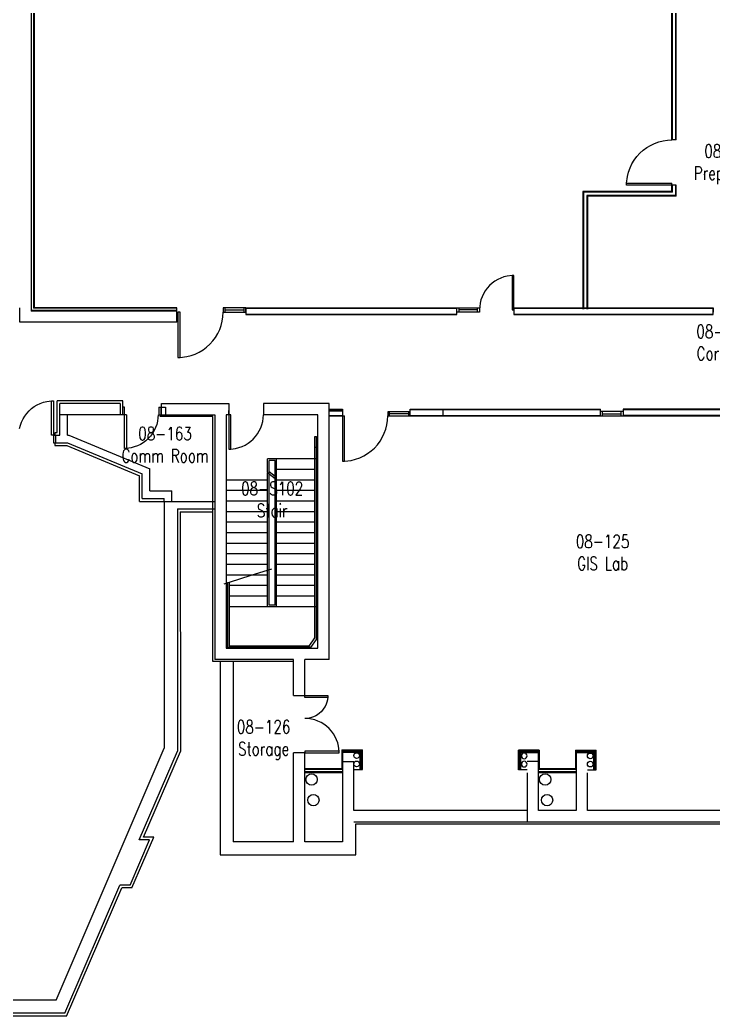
# Model space of a CAD drawing. Extents: x 11182 to 734459, y -1391328 to 152085.
# Drawn here: x 158091 to 176486, y -849908 to -823482 of the extents above; entities that cross this region are included whole.
import ezdxf
from ezdxf.enums import TextEntityAlignment as Align

# ---------------------------------------------------------------- set-up
doc = ezdxf.new("R2010")
doc.units = 0
doc.header["$LTSCALE"] = 500
doc.header["$MEASUREMENT"] = 0
doc.layers.get('0').update_dxf_attribs({"linetype": 'CONTINUOUS'})
for name, color, linetype in [('0_room_data', 7, 'CONTINUOUS'), ('1_Wall_Exist', 251, 'CONTINUOUS'), ('3_Text', 7, 'CONTINUOUS')]:
    doc.layers.add(name, color=color, linetype=linetype)
doc.styles.add('1_200', font='simplex.shx', dxfattribs={"width": 0.75, "height": 460})

# ---------------------------------------------------------------- blocks, each defined once
blk = doc.blocks.new('Y_DOR1_0')
at = {"color": 0, "linetype": 'Continuous'}
for p, q in [((0, 457), (914, 457)), ((0, 406), (0, 457)), ((914, 406), (0, 406)), ((897, 279), (875, 192)), ((914, 406), (897, 279)), ((914, 457), (914, 406)), ((806, 26), (760, -51)), ((845, 107), (806, 26)), ((875, 192), (845, 107)), ((580, -249), (508, -303)), ((647, -189), (580, -249)), ((707, -122), (647, -189)), ((760, -51), (707, -122)), ((89, -452), (0, -457)), ((178, -439), (89, -452)), ((265, -417), (178, -439)), ((350, -387), (265, -417)), ((431, -349), (350, -387)), ((508, -303), (431, -349))]:
    blk.add_line(p, q, dxfattribs=at)
blk = doc.blocks.new('Y_DOR1_1')
at = {"color": 0, "linetype": 'Continuous'}
for p, q in [((0, 306), (613, 306)), ((0, 256), (0, 306)), ((613, 272), (601, 187)), ((613, 306), (613, 272)), ((613, 256), (0, 256)), ((540, 17), (509, -34)), ((566, 72), (540, 17)), ((586, 128), (566, 72)), ((601, 187), (586, 128)), ((234, -259), (178, -280)), ((289, -234), (234, -259)), ((340, -203), (289, -234)), ((388, -167), (340, -203)), ((433, -127), (388, -167)), ((474, -82), (433, -127)), ((509, -34), (474, -82)), ((60, -303), (0, -306)), ((119, -294), (60, -303)), ((178, -280), (119, -294))]:
    blk.add_line(p, q, dxfattribs=at)
blk = doc.blocks.new('room_data')
at = {"layer": '3_Text', "style": '1_200', "width": 0.75}
for tag, p in [('ROOMNUM', (0, 0)), ('ROOMUSE', (0, -575))]:
    blk.add_attdef(tag, text='', height=345, dxfattribs=at).set_placement(p, align=Align.MIDDLE_CENTER)

msp = doc.modelspace()

# ---------------------------------------------------------------- linework, layer by layer
at = {"layer": '1_Wall_Exist'}
for p, q in [((158390, -819153), (158390, -831204)), ((158454, -819299), (158454, -831132)), ((158470, -819299), (158470, -831119)), ((175392, -826666), (175392, -819515)), ((175405, -826666), (175405, -819515)), ((175497, -826666), (175497, -819515)), ((175510, -826666), (175510, -819515)), ((174725, -826869), (174826, -826809)), ((174826, -826809), (174933, -826758)), ((174933, -826758), (175044, -826719)), ((175044, -826719), (175158, -826690)), ((175158, -826690), (175274, -826673)), ((175274, -826673), (175392, -826666)), ((175510, -826666), (175392, -826666)), ((174394, -827200), (174464, -827106)), ((174464, -827106), (174543, -827018)), ((174543, -827018), (174631, -826939)), ((174631, -826939), (174725, -826869)), ((174283, -827407), (174334, -827300)), ((174334, -827300), (174394, -827200)), ((174191, -827810), (174215, -827632)), ((174215, -827632), (174243, -827518)), ((174243, -827518), (174283, -827407)), ((174191, -827866), (174191, -827810)), ((174191, -827810), (175392, -827810)), ((175510, -827866), (174191, -827866)), ((175392, -828036), (175392, -827810)), ((175405, -828049), (175405, -827866)), ((175497, -828141), (175497, -827866)), ((175510, -828154), (175510, -827866)), ((173033, -828036), (173033, -831154)), ((175392, -828036), (173033, -828036)), ((175405, -828049), (173046, -828049)), ((173046, -828049), (173046, -831154)), ((175497, -828141), (173138, -828141)), ((173138, -828141), (173138, -831154)), ((173151, -828154), (173151, -831154)), ((175510, -828154), (173151, -828154)), ((158091, -831504), (158091, -831116)), ((162251, -831192), (158390, -831192)), ((162251, -831204), (158390, -831204)), ((162251, -831132), (158455, -831132)), ((162251, -831119), (158470, -831119)), ((162251, -831504), (162251, -831119)), ((162284, -831237), (162284, -832438)), ((162340, -831237), (162284, -831237)), ((162340, -832438), (162340, -831237)), ((163477, -831355), (163484, -831237)), ((163484, -831123), (163484, -831237)), ((163534, -831123), (163484, -831123)), ((163484, -831237), (163534, -831237)), ((163534, -831237), (163534, -831123)), ((164034, -831123), (163534, -831123)), ((164034, -831180), (163534, -831180)), ((163534, -831237), (164034, -831237)), ((164034, -831123), (164034, -831237)), ((164084, -831123), (164034, -831123)), ((164034, -831237), (164084, -831237)), ((164084, -831119), (169687, -831119)), ((164084, -831119), (164084, -831297)), ((164084, -831237), (164084, -831123)), ((164084, -831132), (169687, -831132)), ((164084, -831284), (169687, -831284)), ((164084, -831297), (169687, -831297)), ((169687, -831297), (169687, -831119)), ((169687, -831233), (169687, -831119)), ((169687, -831119), (169737, -831119)), ((169737, -831233), (169687, -831233)), ((169737, -831119), (169737, -831233)), ((169737, -831119), (170237, -831119)), ((170237, -831176), (169737, -831176)), ((170237, -831233), (169737, -831233)), ((170237, -831233), (170237, -831119)), ((170237, -831119), (170287, -831119)), ((170287, -831233), (170237, -831233)), ((170287, -831119), (170287, -831233)), ((171201, -831119), (176486, -831119)), ((171201, -831119), (171201, -831297)), ((171201, -831132), (176486, -831132)), ((171201, -831284), (176486, -831284)), ((171201, -831297), (176486, -831297)), ((176486, -831297), (176486, -831119)), ((176486, -831119), (176486, -831234)), ((162251, -831504), (158091, -831504)), ((163392, -831696), (163432, -831585)), ((163432, -831585), (163460, -831471)), ((163460, -831471), (163477, -831355)), ((163281, -831904), (163342, -831803)), ((163342, -831803), (163392, -831696)), ((163045, -832165), (163132, -832086)), ((163132, -832086), (163211, -831999)), ((163211, -831999), (163281, -831904)), ((162518, -832414), (162632, -832386)), ((162632, -832386), (162743, -832346)), ((162743, -832346), (162850, -832296)), ((162850, -832296), (162950, -832235)), ((162950, -832235), (163045, -832165)), ((162284, -832438), (162340, -832438)), ((162340, -832438), (162518, -832414)), ((159082, -834430), (159082, -833585)), ((160820, -833585), (159082, -833585)), ((159151, -834499), (159151, -833654)), ((160751, -833654), (159151, -833654)), ((160751, -833654), (160751, -833954)), ((160820, -833754), (160820, -833585)), ((161852, -833954), (161852, -833654)), ((161852, -833654), (163637, -833654)), ((163637, -833654), (163637, -833954)), ((166301, -833654), (164551, -833654)), ((164551, -833654), (164551, -833954)), ((166301, -840449), (166301, -833654)), ((160915, -833954), (159151, -833954)), ((159351, -834499), (159351, -833954)), ((160865, -833754), (160815, -833754)), ((160815, -833754), (160815, -833954)), ((160865, -834848), (160865, -833754)), ((160915, -833954), (160915, -834848)), ((161759, -833954), (161754, -834042)), ((161780, -833754), (161951, -833754)), ((161780, -833754), (161780, -833954)), ((161780, -833954), (163261, -833954)), ((161830, -833754), (161830, -833954)), ((161951, -833754), (161951, -833954)), ((163261, -833954), (163261, -840449)), ((163561, -833954), (163561, -840149)), ((163637, -833954), (163561, -833954)), ((163637, -833954), (163637, -833840)), ((164551, -833840), (164551, -833954)), ((166001, -833954), (164551, -833954)), ((166001, -840149), (166001, -833954)), ((166301, -833811), (166651, -833811)), ((166301, -833827), (166651, -833827)), ((166301, -833852), (166651, -833852)), ((166301, -833976), (166651, -833976)), ((166651, -833811), (166651, -835190)), ((166651, -833875), (166651, -833989)), ((167851, -833875), (167851, -833989)), ((167901, -833875), (167851, -833875)), ((167901, -833989), (167901, -833875)), ((168401, -833875), (167901, -833875)), ((168401, -833932), (167901, -833932)), ((168401, -833875), (168401, -833989)), ((168451, -833875), (168401, -833875)), ((168451, -833811), (173501, -833811)), ((168451, -833989), (168451, -833811)), ((173501, -833824), (168451, -833824)), ((168451, -833989), (168451, -833875)), ((168451, -833976), (169301, -833976)), ((169301, -833976), (173501, -833976)), ((169314, -833824), (169314, -833989)), ((173501, -833989), (173501, -833811)), ((174101, -833871), (173501, -833871)), ((173551, -833989), (173551, -833871)), ((173551, -833930), (174051, -833930)), ((174051, -833989), (174051, -833871)), ((176801, -833811), (174101, -833811)), ((174101, -833811), (174101, -833989)), ((176801, -833824), (174101, -833824)), ((179701, -833976), (174101, -833976)), ((161720, -834214), (161691, -834296)), ((161742, -834129), (161720, -834214)), ((161754, -834042), (161742, -834129)), ((163211, -834004), (161802, -834004)), ((163211, -840499), (163211, -834004)), ((166301, -833989), (166707, -833989)), ((166707, -835190), (166707, -833989)), ((167799, -834337), (167827, -834223)), ((167827, -834223), (167844, -834107)), ((167844, -834107), (167851, -833989)), ((167851, -833989), (167901, -833989)), ((167901, -833989), (168401, -833989)), ((168401, -833989), (168451, -833989)), ((168451, -833989), (179701, -833989)), ((158982, -834499), (159151, -834499)), ((158982, -834499), (158982, -834699)), ((159027, -834430), (159082, -834430)), ((159027, -834499), (159027, -834430)), ((159032, -834499), (159032, -834699)), ((159351, -834499), (159391, -834499)), ((159391, -834499), (161538, -835389)), ((161608, -834451), (161556, -834521)), ((161653, -834376), (161608, -834451)), ((161691, -834296), (161653, -834376)), ((167708, -834555), (167759, -834448)), ((167759, -834448), (167799, -834337)), ((158982, -834699), (159351, -834699)), ((159019, -834699), (159019, -834776)), ((159019, -834776), (159336, -834776)), ((159336, -834776), (161261, -835574)), ((159351, -834699), (161338, -835522)), ((161208, -834780), (161125, -834809)), ((161287, -834742), (161208, -834780)), ((161362, -834697), (161287, -834742)), ((161432, -834645), (161362, -834697)), ((161497, -834586), (161432, -834645)), ((161556, -834521), (161497, -834586)), ((165921, -839875), (165921, -834529)), ((165921, -834529), (165961, -834529)), ((165961, -839915), (165961, -834529)), ((167499, -834838), (167578, -834751)), ((167578, -834751), (167648, -834656)), ((167648, -834656), (167708, -834555)), ((160915, -834848), (160865, -834848)), ((161040, -834831), (160915, -834848)), ((161125, -834809), (161040, -834831)), ((165961, -834829), (165921, -834829)), ((167217, -835048), (167317, -834987)), ((167317, -834987), (167411, -834917)), ((167411, -834917), (167499, -834838)), ((166001, -835129), (164661, -835129)), ((164661, -835492), (164661, -835129)), ((164701, -839009), (164701, -835169)), ((164861, -835169), (164701, -835169)), ((164861, -839009), (164861, -835169)), ((164901, -839049), (164901, -835129)), ((166651, -835190), (166707, -835190)), ((166707, -835190), (166885, -835166)), ((166885, -835166), (166999, -835138)), ((166999, -835138), (167110, -835098)), ((167110, -835098), (167217, -835048)), ((161261, -836254), (161261, -835574)), ((161338, -836177), (161338, -835522)), ((161538, -835977), (161538, -835389)), ((164661, -839049), (164661, -835502)), ((164861, -835658), (164668, -835508)), ((164861, -835593), (164701, -835469)), ((165921, -835409), (164901, -835409)), ((166001, -835409), (165961, -835409)), ((164661, -835689), (163561, -835689)), ((165921, -835689), (164901, -835689)), ((166001, -835689), (165961, -835689)), ((161538, -835977), (162122, -835977)), ((162122, -836254), (162122, -835977)), ((164661, -835969), (163561, -835969)), ((165921, -835969), (164901, -835969)), ((166001, -835969), (165961, -835969)), ((161261, -836254), (163261, -836254)), ((161338, -836177), (161922, -836177)), ((161922, -836254), (161922, -836177)), ((161922, -836254), (161923, -842804)), ((164661, -836249), (163561, -836249)), ((165921, -836249), (164901, -836249)), ((166001, -836249), (165961, -836249)), ((162272, -836454), (162273, -842876)), ((162272, -836454), (163261, -836454)), ((162347, -836529), (162348, -842892)), ((162347, -836529), (163211, -836529)), ((164661, -836529), (163561, -836529)), ((165921, -836529), (164901, -836529)), ((166001, -836529), (165961, -836529)), ((164661, -836809), (163561, -836809)), ((165921, -836809), (164901, -836809)), ((166001, -836809), (165961, -836809)), ((164661, -837089), (163561, -837089)), ((165921, -837089), (164901, -837089)), ((166001, -837089), (165961, -837089)), ((164661, -837369), (163561, -837369)), ((165921, -837369), (164901, -837369)), ((166001, -837369), (165961, -837369)), ((164661, -837649), (163561, -837649)), ((165921, -837649), (164901, -837649)), ((166001, -837649), (165961, -837649)), ((164661, -837929), (163561, -837929)), ((165921, -837929), (164901, -837929)), ((166001, -837929), (165961, -837929)), ((164661, -838209), (163561, -838209)), ((164769, -838054), (164220, -838224)), ((165921, -838209), (164901, -838209)), ((166001, -838209), (165961, -838209)), ((163601, -838417), (163506, -838446)), ((163641, -838404), (163601, -838417)), ((163601, -838417), (163601, -840134)), ((164220, -838224), (163641, -838404)), ((163641, -838404), (163641, -840094)), ((163601, -838489), (163561, -838489)), ((164661, -838489), (163641, -838489)), ((165921, -838489), (164901, -838489)), ((166001, -838489), (165961, -838489)), ((163601, -838769), (163561, -838769)), ((164661, -838769), (163641, -838769)), ((164861, -839009), (164701, -839009)), ((165921, -838769), (164901, -838769)), ((166001, -838769), (165961, -838769)), ((163601, -839049), (163561, -839049)), ((166001, -839049), (163641, -839049)), ((165769, -840094), (165921, -839875)), ((165809, -840134), (165961, -839915)), ((163561, -840149), (166001, -840149)), ((165809, -840134), (163601, -840134)), ((165769, -840094), (163641, -840094)), ((165351, -840499), (163211, -840499)), ((165351, -840449), (163261, -840449)), ((163402, -840499), (163402, -845634)), ((163752, -840499), (163752, -845284)), ((165351, -841403), (165351, -840449)), ((165651, -841403), (165651, -840449)), ((166301, -840449), (165652, -840449)), ((165351, -841403), (165651, -841403)), ((159049, -849483), (161923, -842804)), ((161258, -845234), (162273, -842876)), ((161372, -845159), (162348, -842892)), ((165651, -842927), (165351, -842927)), ((165351, -845284), (165351, -842927)), ((165651, -845284), (165651, -842927)), ((166632, -842846), (167183, -842846)), ((166632, -842846), (166632, -843348)), ((166651, -842865), (166651, -845284)), ((166651, -842865), (167164, -842865)), ((166692, -842865), (166651, -842865)), ((166651, -842887), (166651, -842865)), ((166660, -842887), (166651, -842887)), ((166651, -842909), (167142, -842909)), ((166689, -842867), (166653, -842867)), ((166653, -842884), (166653, -842867)), ((166658, -842884), (166653, -842884)), ((166658, -842880), (166658, -842884)), ((166660, -842880), (166658, -842880)), ((166660, -842880), (166660, -842887)), ((166660, -842887), (167142, -842887)), ((166682, -842880), (166682, -842887)), ((166685, -842880), (166682, -842880)), ((166682, -842887), (166692, -842887)), ((166685, -842880), (166685, -842884)), ((166685, -842884), (166689, -842884)), ((166689, -842884), (166689, -842867)), ((166692, -842887), (166692, -842865)), ((167120, -843365), (167120, -842887)), ((167123, -842887), (167123, -842865)), ((167164, -842865), (167123, -842865)), ((167132, -842887), (167123, -842887)), ((167125, -842884), (167125, -842867)), ((167161, -842867), (167125, -842867)), ((167130, -842884), (167125, -842884)), ((167130, -842880), (167130, -842884)), ((167132, -842880), (167130, -842880)), ((167132, -842880), (167132, -842887)), ((167142, -843365), (167142, -842887)), ((167142, -842887), (167164, -842887)), ((167142, -842897), (167142, -842887)), ((167149, -842897), (167142, -842897)), ((167142, -842919), (167142, -842928)), ((167149, -842919), (167142, -842919)), ((167142, -842928), (167164, -842928)), ((167144, -842890), (167161, -842890)), ((167144, -842894), (167144, -842890)), ((167149, -842894), (167144, -842894)), ((167149, -842921), (167144, -842921)), ((167144, -842921), (167144, -842926)), ((167144, -842926), (167161, -842926)), ((167149, -842897), (167149, -842894)), ((167149, -842921), (167149, -842919)), ((167154, -842880), (167154, -842887)), ((167157, -842880), (167154, -842880)), ((167157, -842880), (167157, -842884)), ((167157, -842884), (167161, -842884)), ((167161, -842884), (167161, -842867)), ((167161, -842926), (167161, -842890)), ((167164, -843365), (167164, -842865)), ((167164, -842928), (167164, -842865)), ((167183, -843365), (167183, -842846)), ((171870, -842852), (171318, -842852)), ((171318, -843371), (171318, -842852)), ((171851, -842871), (171337, -842871)), ((171337, -843371), (171337, -842871)), ((171337, -842935), (171337, -842871)), ((171379, -842871), (171337, -842871)), ((171360, -842893), (171337, -842893)), ((171337, -842915), (171851, -842915)), ((171360, -842935), (171337, -842935)), ((171340, -842891), (171340, -842874)), ((171376, -842874), (171340, -842874)), ((171344, -842891), (171340, -842891)), ((171357, -842896), (171340, -842896)), ((171340, -842932), (171340, -842896)), ((171357, -842932), (171340, -842932)), ((171347, -842886), (171344, -842886)), ((171344, -842886), (171344, -842891)), ((171347, -842886), (171347, -842893)), ((171347, -842893), (171841, -842893)), ((171352, -842900), (171357, -842900)), ((171352, -842903), (171352, -842900)), ((171352, -842903), (171360, -842903)), ((171352, -842925), (171360, -842925)), ((171352, -842928), (171352, -842925)), ((171352, -842928), (171357, -842928)), ((171357, -842900), (171357, -842896)), ((171357, -842928), (171357, -842932)), ((171360, -843371), (171360, -842893)), ((171360, -842903), (171360, -842893)), ((171360, -842925), (171360, -842935)), ((171369, -842886), (171369, -842893)), ((171372, -842886), (171369, -842886)), ((171369, -842893), (171379, -842893)), ((171372, -842886), (171372, -842891)), ((171372, -842891), (171376, -842891)), ((171376, -842891), (171376, -842874)), ((171379, -842893), (171379, -842871)), ((171382, -843371), (171382, -842893)), ((171851, -842871), (171809, -842871)), ((171809, -842893), (171809, -842871)), ((171819, -842893), (171809, -842893)), ((171812, -842891), (171812, -842874)), ((171848, -842874), (171812, -842874)), ((171816, -842891), (171812, -842891)), ((171816, -842886), (171816, -842891)), ((171819, -842886), (171816, -842886)), ((171819, -842886), (171819, -842893)), ((171841, -842886), (171841, -842893)), ((171844, -842886), (171841, -842886)), ((171841, -842893), (171851, -842893)), ((171844, -842886), (171844, -842891)), ((171844, -842891), (171848, -842891)), ((171848, -842891), (171848, -842874)), ((171851, -844456), (171851, -842871)), ((171851, -842893), (171851, -842871)), ((171870, -842852), (171870, -843354)), ((172832, -842852), (173383, -842852)), ((172832, -842852), (172832, -843354)), ((172851, -842871), (172851, -844456)), ((172851, -842871), (173364, -842871)), ((172851, -842893), (172851, -842871)), ((172892, -842871), (172851, -842871)), ((172860, -842893), (172851, -842893)), ((172851, -842915), (173342, -842915)), ((172853, -842891), (172853, -842874)), ((172889, -842874), (172853, -842874)), ((172858, -842891), (172853, -842891)), ((172860, -842886), (172858, -842886)), ((172858, -842886), (172858, -842891)), ((172860, -842886), (172860, -842893)), ((172860, -842893), (173342, -842893)), ((172882, -842886), (172882, -842893)), ((172885, -842886), (172882, -842886)), ((172882, -842893), (172892, -842893)), ((172885, -842886), (172885, -842891)), ((172885, -842891), (172889, -842891)), ((172889, -842891), (172889, -842874)), ((172892, -842893), (172892, -842871)), ((173320, -843371), (173320, -842893)), ((173364, -842871), (173323, -842871)), ((173323, -842893), (173323, -842871)), ((173332, -842893), (173323, -842893)), ((173325, -842891), (173325, -842874)), ((173361, -842874), (173325, -842874)), ((173330, -842891), (173325, -842891)), ((173330, -842886), (173330, -842891)), ((173332, -842886), (173330, -842886)), ((173332, -842886), (173332, -842893)), ((173342, -843371), (173342, -842893)), ((173342, -842893), (173364, -842893)), ((173342, -842903), (173342, -842893)), ((173349, -842903), (173342, -842903)), ((173342, -842925), (173342, -842935)), ((173349, -842925), (173342, -842925)), ((173342, -842935), (173364, -842935)), ((173344, -842900), (173344, -842896)), ((173344, -842896), (173361, -842896)), ((173349, -842900), (173344, -842900)), ((173349, -842928), (173344, -842928)), ((173344, -842928), (173344, -842932)), ((173344, -842932), (173361, -842932)), ((173349, -842903), (173349, -842900)), ((173349, -842928), (173349, -842925)), ((173354, -842886), (173354, -842893)), ((173357, -842886), (173354, -842886)), ((173357, -842886), (173357, -842891)), ((173357, -842891), (173361, -842891)), ((173361, -842891), (173361, -842874)), ((173361, -842932), (173361, -842896)), ((173364, -843371), (173364, -842871)), ((173364, -842935), (173364, -842871)), ((173383, -843371), (173383, -842852)), ((166651, -843150), (166951, -843150)), ((166951, -844457), (166951, -843150)), ((171851, -843156), (171551, -843156)), ((166651, -843351), (165651, -843351)), ((166651, -843367), (165651, -843367)), ((166651, -843431), (165651, -843431)), ((166651, -843456), (165651, -843456)), ((166951, -843365), (167183, -843365)), ((167142, -843323), (167164, -843323)), ((167142, -843333), (167142, -843323)), ((167149, -843333), (167142, -843333)), ((167142, -843355), (167142, -843365)), ((167149, -843355), (167142, -843355)), ((167142, -843365), (167164, -843365)), ((167144, -843326), (167161, -843326)), ((167144, -843330), (167144, -843326)), ((167149, -843330), (167144, -843330)), ((167149, -843358), (167144, -843358)), ((167144, -843358), (167144, -843362)), ((167144, -843362), (167161, -843362)), ((167149, -843333), (167149, -843330)), ((167149, -843358), (167149, -843355)), ((167161, -843362), (167161, -843326)), ((167164, -843365), (167164, -843323)), ((171551, -843371), (171318, -843371)), ((171360, -843330), (171337, -843330)), ((171337, -843371), (171337, -843330)), ((171360, -843371), (171337, -843371)), ((171357, -843332), (171340, -843332)), ((171340, -843368), (171340, -843332)), ((171357, -843368), (171340, -843368)), ((171352, -843339), (171352, -843336)), ((171352, -843336), (171357, -843336)), ((171352, -843339), (171360, -843339)), ((171352, -843361), (171360, -843361)), ((171352, -843364), (171352, -843361)), ((171352, -843364), (171357, -843364)), ((171357, -843336), (171357, -843332)), ((171357, -843364), (171357, -843368)), ((171360, -843339), (171360, -843330)), ((171360, -843361), (171360, -843371)), ((171551, -843456), (171551, -844756)), ((172851, -843351), (171851, -843351)), ((172851, -843367), (171851, -843367)), ((172851, -843431), (171851, -843431)), ((172851, -843456), (171851, -843456)), ((173151, -843371), (173383, -843371)), ((173151, -844456), (173151, -843456)), ((173342, -843339), (173342, -843330)), ((173342, -843330), (173364, -843330)), ((173349, -843339), (173342, -843339)), ((173342, -843361), (173342, -843371)), ((173349, -843361), (173342, -843361)), ((173342, -843371), (173364, -843371)), ((173344, -843332), (173361, -843332)), ((173344, -843336), (173344, -843332)), ((173349, -843336), (173344, -843336)), ((173349, -843364), (173344, -843364)), ((173344, -843364), (173344, -843368)), ((173344, -843368), (173361, -843368)), ((173349, -843339), (173349, -843336)), ((173349, -843364), (173349, -843361)), ((173361, -843368), (173361, -843332)), ((173364, -843371), (173364, -843330)), ((171551, -844456), (166951, -844456)), ((172851, -844456), (171851, -844456)), ((177751, -844456), (173151, -844456)), ((166951, -844756), (179351, -844756)), ((167001, -844806), (179401, -844806)), ((167001, -845634), (167001, -844806)), ((161014, -846434), (161530, -845234)), ((161063, -846509), (161644, -845159)), ((161530, -845234), (161258, -845234)), ((161644, -845159), (161372, -845159)), ((165351, -845284), (163752, -845284)), ((166651, -845284), (165651, -845284)), ((163402, -845634), (167001, -845634)), ((159279, -849833), (160742, -846434)), ((159328, -849908), (160791, -846509)), ((161014, -846434), (160742, -846434)), ((161063, -846509), (160791, -846509)), ((159049, -849483), (128174, -849483)), ((159279, -849833), (127948, -849833)), ((159328, -849908), (127900, -849908))]:
    msp.add_line(p, q, dxfattribs=at)
at = {"layer": '1_Wall_Exist', "extrusion": (0, 0, -1)}
for p, q in [((158473, -833739), (158549, -833693)), ((158549, -833693), (158631, -833655)), ((158631, -833655), (158715, -833625)), ((158715, -833625), (158802, -833603)), ((158802, -833603), (158930, -833585)), ((158930, -833585), (158981, -833585)), ((158930, -834499), (158930, -833585)), ((158981, -833585), (158981, -834499)), ((158221, -833991), (158274, -833920)), ((158274, -833920), (158334, -833853)), ((158334, -833853), (158401, -833793)), ((158401, -833793), (158473, -833739)), ((158084, -834321), (158106, -834234)), ((158106, -834234), (158136, -834150)), ((158136, -834150), (158175, -834068)), ((158175, -834068), (158221, -833991)), ((158981, -834499), (158930, -834499))]:
    msp.add_line(p, q, dxfattribs=at)
at = {"layer": '1_Wall_Exist'}
for centre, radius in [((167026, -842999), 75), ((173226, -843005), 75), ((167026, -843218), 75), ((173226, -843224), 75), ((165830, -843631), 150), ((172030, -843631), 150), ((165880, -844179), 150), ((172080, -844179), 150)]:
    msp.add_circle(centre, radius, dxfattribs=at)
at = {"layer": '1_Wall_Exist', "extrusion": (0, 0, -1)}
for centre in [(-171475, -843005), (-171475, -843224)]:
    msp.add_circle(centre, 75, dxfattribs=at)
at = {"layer": '1_Wall_Exist'}
msp.add_arc((164680, -835492), 19.8, 179.7106, 232.3785, dxfattribs=at)

# ---------------------------------------------------------------- block references
at = {"layer": '0_room_data', "xscale": 1.018417926029456, "yscale": 1.018417926029456, "zscale": 1.018417926029456}
for p, values in [((176966, -826960), {'ROOMNUM': '08-128', 'ROOMUSE': 'Prep Room'}), ((176754, -831746), {'ROOMNUM': '08-105', 'ROOMUSE': 'Corridor'}), ((161943, -834457), {'ROOMNUM': '08-163', 'ROOMUSE': 'Comm Room'}), ((164785, -835913), {'ROOMNUM': '08-S102', 'ROOMUSE': 'Stair'}), ((173554, -837315), {'ROOMNUM': '08-125', 'ROOMUSE': 'GIS Lab'}), ((164558, -842234), {'ROOMNUM': '08-126', 'ROOMUSE': 'Storage'})]:
    msp.add_blockref('room_data', p, dxfattribs=at).add_auto_attribs(values)
at = {"layer": '1_Wall_Exist', "xscale": -1}
for p, rotation in [((170744, -831176), 270), ((164094, -833954), 90), ((165651, -842470), 180)]:
    msp.add_blockref('Y_DOR1_0', p, dxfattribs=dict(at, rotation=rotation))
at = {"layer": '1_Wall_Exist'}
msp.add_blockref('Y_DOR1_1', (165651, -841709), dxfattribs=at)

doc.saveas('drawing.dxf')
